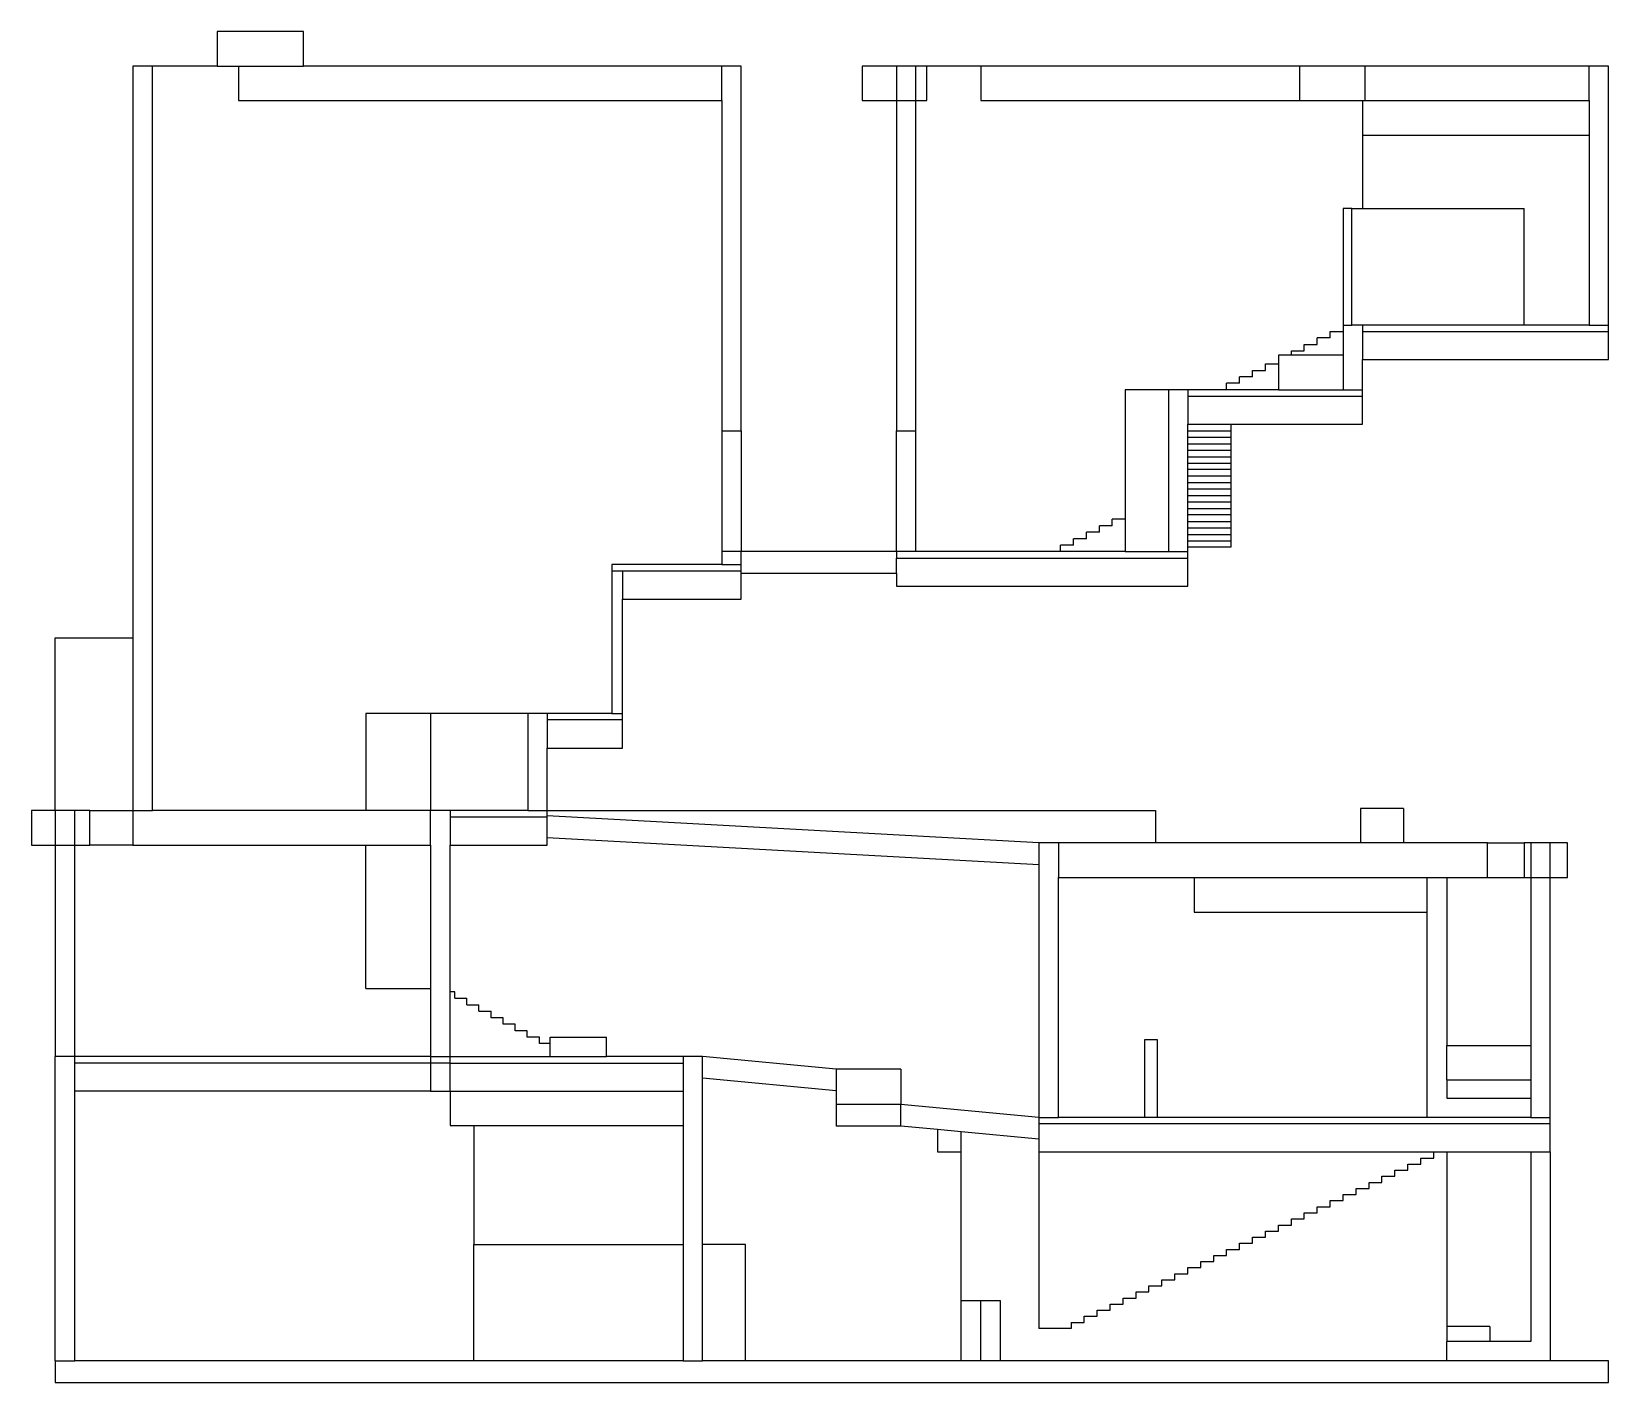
# Model space of a CAD drawing. Extents: x -17961 to 18589, y -14882 to 16418.
import ezdxf

# ---------------------------------------------------------------- set-up
doc = ezdxf.new("R2010")
doc.units = 0
doc.layers.get('0').update_dxf_attribs({"linetype": 'CONTINUOUS'})
doc.layers.add('SECTIONCUTEDGES', color=7, linetype='CONTINUOUS')

msp = doc.modelspace()

# ---------------------------------------------------------------- linework, layer by layer
for p, q in [((-13658, 15618), (-15161, 15618)), ((4039, 15618), (2789, 15618)), ((12939, 15618), (11439, 15618)), ((11439, 14818), (12889, 14818)), ((12889, 14818), (12889, 14018)), ((12889, 14818), (12939, 14818)), ((12889, 14018), (18139, 14018)), ((12889, 14018), (12889, 12318)), ((12639, 12318), (12889, 12318)), ((12889, 12318), (16639, 12318)), ((16639, 9618), (16639, 12318)), ((11539, 9168), (11839, 9168)), ((11539, 9018), (11539, 9168)), ((11839, 9168), (11839, 9318)), ((12139, 9318), (11839, 9318)), ((12139, 9318), (12139, 9468)), ((12139, 9468), (12439, 9468)), ((11239, 8918), (11239, 9018)), ((11239, 9018), (11539, 9018)), ((10039, 8268), (10039, 8418)), ((10339, 8418), (10039, 8418)), ((10339, 8418), (10339, 8568)), ((10339, 8568), (10639, 8568)), ((10639, 8718), (10939, 8718)), ((10639, 8568), (10639, 8718)), ((10039, 8268), (9739, 8268)), ((9739, 8118), (9739, 8268)), ((9839, 7318), (9839, 7168)), ((-1961, 7168), (-1961, 4368)), ((-1511, 7168), (-1511, 4368)), ((2089, 4368), (2089, 7168)), ((2539, 4368), (2539, 7168)), ((8839, 7168), (9839, 7168)), ((8839, 7018), (9839, 7018)), ((9839, 7168), (9839, 7018)), ((9839, 7018), (9839, 6868)), ((8839, 6868), (9839, 6868)), ((8839, 6718), (9839, 6718)), ((9839, 6868), (9839, 6718)), ((9839, 6718), (9839, 6568)), ((8839, 6568), (9839, 6568)), ((8839, 6418), (9839, 6418)), ((9839, 6268), (8839, 6268)), ((9839, 6568), (9839, 6418)), ((9839, 6418), (9839, 6268)), ((9839, 6268), (9839, 6118)), ((9839, 6118), (8839, 6118)), ((8839, 5968), (9839, 5968)), ((9839, 6118), (9839, 5968)), ((9839, 5968), (9839, 5818)), ((9839, 5818), (8839, 5818)), ((8839, 5668), (9839, 5668)), ((8839, 5518), (9839, 5518)), ((9839, 5818), (9839, 5668)), ((9839, 5668), (9839, 5518)), ((9839, 5518), (9839, 5368)), ((7089, 4968), (7089, 5118)), ((7389, 5118), (7089, 5118)), ((8839, 5368), (9839, 5368)), ((9839, 5218), (8839, 5218)), ((9839, 5368), (9839, 5218)), ((9839, 5218), (9839, 5068)), ((6789, 4818), (6489, 4818)), ((6489, 4668), (6489, 4818)), ((7089, 4968), (6789, 4968)), ((6789, 4818), (6789, 4968)), ((8839, 5068), (9839, 5068)), ((8839, 4918), (9839, 4918)), ((8839, 4768), (9839, 4768)), ((9839, 5068), (9839, 4918)), ((9839, 4918), (9839, 4768)), ((9839, 4768), (9839, 4618)), ((5889, 4368), (5889, 4518)), ((6189, 4518), (5889, 4518)), ((6189, 4518), (6189, 4668)), ((6489, 4668), (6189, 4668)), ((8839, 4618), (9839, 4618)), ((9839, 4468), (8839, 4468)), ((9839, 4618), (9839, 4468)), ((-17411, 2368), (-15611, 2368)), ((-17411, -1632), (-17411, 2368)), ((-10211, 618), (-10211, -1632)), ((-8711, 618), (-10211, 618)), ((-8711, 618), (-8711, -1632)), ((-6461, 618), (-8711, 618)), ((-16611, -1632), (-15611, -1632)), ((-6011, -1632), (8089, -1632)), ((5389, -2382), (-6011, -1756)), ((8089, -1632), (8089, -2382)), ((13839, -1582), (12839, -1582)), ((12839, -1582), (12839, -2382)), ((13839, -1582), (13839, -2382)), ((-15611, -2432), (-16611, -2432)), ((-10211, -5757), (-10211, -2432)), ((-6011, -2256), (5389, -2882)), ((15789, -2382), (16639, -2382)), ((8989, -3182), (8989, -3982)), ((14389, -3982), (14389, -3182)), ((14839, -3182), (14839, -7072)), ((15789, -3182), (16639, -3182)), ((8989, -3982), (14389, -3982)), ((14389, -8742), (14389, -3982)), ((-10211, -5757), (-8711, -5757)), ((-8151, -5832), (-8261, -5832)), ((-8151, -5982), (-8151, -5832)), ((-8151, -5982), (-7871, -5982)), ((-7871, -6132), (-7871, -5982)), ((-7871, -6132), (-7591, -6132)), ((-7591, -6282), (-7591, -6132)), ((-7591, -6282), (-7311, -6282)), ((-7311, -6432), (-7311, -6282)), ((-7031, -6432), (-7311, -6432)), ((-7031, -6582), (-7031, -6432)), ((-6751, -6582), (-7031, -6582)), ((-6751, -6732), (-6751, -6582)), ((-6471, -6732), (-6751, -6732)), ((-6471, -6882), (-6471, -6732)), ((-6191, -6882), (-6471, -6882)), ((-6191, -7032), (-6191, -6882)), ((-5943, -6882), (-4631, -6882)), ((-5943, -7032), (-5943, -6882)), ((-4631, -7332), (-4631, -6882)), ((8139, -6942), (7839, -6942)), ((7839, -6942), (7839, -8742)), ((8139, -8742), (8139, -6942)), ((-5943, -7032), (-6191, -7032)), ((-5943, -7332), (-5943, -7032)), ((14839, -7072), (16789, -7072)), ((14839, -7872), (14839, -7072)), ((-8711, -7332), (-16961, -7332)), ((-8711, -7482), (-16961, -7482)), ((-8261, -7332), (-5943, -7332)), ((-8261, -7482), (-2861, -7482)), ((-5943, -7332), (-4631, -7332)), ((-2861, -7332), (-4631, -7332)), ((689, -7622), (-2411, -7332)), ((2189, -7622), (689, -7622)), ((689, -7622), (689, -8122)), ((2189, -7622), (2189, -8442)), ((689, -8122), (-2411, -7832)), ((14839, -7872), (16789, -7872)), ((14839, -7872), (14839, -8292)), ((-8711, -8132), (-16961, -8132)), ((-8261, -8132), (-8261, -8932)), ((-8261, -8132), (-2861, -8132)), ((689, -8122), (689, -8442)), ((14839, -8292), (16789, -8292)), ((2189, -8442), (689, -8442)), ((689, -8442), (689, -8942)), ((2189, -8942), (2189, -8442)), ((5389, -8742), (2189, -8442)), ((-8261, -8932), (-7711, -8932)), ((-7711, -8932), (-2861, -8932)), ((-7711, -8932), (-7711, -11682)), ((2189, -8942), (689, -8942)), ((3039, -9022), (2189, -8942)), ((3039, -9022), (3039, -9542)), ((3589, -9073), (3039, -9022)), ((3589, -9542), (3589, -9073)), ((5389, -9242), (3589, -9073)), ((3039, -9542), (3589, -9542)), ((3589, -12981), (3589, -9542)), ((5389, -9542), (5389, -13631)), ((13939, -9824), (14239, -9824)), ((13939, -9965), (13939, -9824)), ((14239, -9824), (14239, -9683)), ((14239, -9683), (14539, -9683)), ((14539, -9683), (14539, -9542)), ((14839, -9542), (14839, -13582)), ((16789, -9542), (16789, -13932)), ((17239, -9542), (17239, -14382)), ((13339, -10247), (13339, -10106)), ((13339, -10106), (13639, -10106)), ((13639, -9965), (13939, -9965)), ((13639, -10106), (13639, -9965)), ((12439, -10670), (12439, -10529)), ((12439, -10529), (12739, -10529)), ((12739, -10529), (12739, -10388)), ((12739, -10388), (13039, -10388)), ((13039, -10247), (13339, -10247)), ((13039, -10388), (13039, -10247)), ((11539, -10952), (11839, -10952)), ((11539, -11093), (11539, -10952)), ((11839, -10811), (12139, -10811)), ((11839, -10952), (11839, -10811)), ((12139, -10670), (12439, -10670)), ((12139, -10811), (12139, -10670)), ((10939, -11375), (10939, -11234)), ((10939, -11234), (11239, -11234)), ((11239, -11093), (11539, -11093)), ((11239, -11234), (11239, -11093)), ((-7711, -14382), (-7711, -11682)), ((-7711, -11682), (-2861, -11682)), ((-1411, -11682), (-2411, -11682)), ((-1411, -14382), (-1411, -11682)), ((10039, -11798), (10039, -11657)), ((10039, -11657), (10339, -11657)), ((10339, -11657), (10339, -11516)), ((10339, -11516), (10639, -11516)), ((10639, -11375), (10939, -11375)), ((10639, -11516), (10639, -11375)), ((9439, -11939), (9739, -11939)), ((9439, -12080), (9439, -11939)), ((9739, -11939), (9739, -11798)), ((9739, -11798), (10039, -11798)), ((8539, -12362), (8839, -12362)), ((8539, -12503), (8539, -12362)), ((8839, -12221), (9139, -12221)), ((8839, -12362), (8839, -12221)), ((9139, -12080), (9439, -12080)), ((9139, -12221), (9139, -12080)), ((7639, -12785), (7939, -12785)), ((7639, -12926), (7639, -12785)), ((7939, -12644), (8239, -12644)), ((7939, -12785), (7939, -12644)), ((8239, -12503), (8539, -12503)), ((8239, -12644), (8239, -12503)), ((3589, -14382), (3589, -12981)), ((3589, -12981), (4039, -12981)), ((4039, -14382), (4039, -12981)), ((4039, -12981), (4489, -12981)), ((4489, -12981), (4489, -14382)), ((7039, -13067), (7339, -13067)), ((7039, -13208), (7039, -13067)), ((7339, -13067), (7339, -12926)), ((7339, -12926), (7639, -12926)), ((6139, -13490), (6439, -13490)), ((6139, -13490), (6139, -13631)), ((6439, -13490), (6439, -13349)), ((6439, -13349), (6739, -13349)), ((6739, -13208), (7039, -13208)), ((6739, -13349), (6739, -13208)), ((6139, -13631), (5389, -13631)), ((15839, -13582), (14839, -13582)), ((14839, -13582), (14839, -13932)), ((15839, -13582), (15839, -13932)), ((14839, -14382), (14839, -13932)), ((15839, -13932), (14839, -13932)), ((16789, -13932), (15839, -13932))]:
    msp.add_line(p, q)
at = {"layer": 'SECTIONCUTEDGES'}
for p, q in [((-11658, 16418), (-13658, 16418)), ((-13658, 16418), (-13658, 15618)), ((-11658, 15618), (-11658, 16418)), ((-15161, 15618), (-15611, 15618)), ((-15611, 15618), (-15611, 2368)), ((-15161, -1632), (-15161, 15618)), ((-13658, 15618), (-13161, 15618)), ((-13161, 15618), (-13161, 14818)), ((-13161, 15618), (-11658, 15618)), ((-1961, 15618), (-11658, 15618)), ((-1961, 14818), (-1961, 15618)), ((-1511, 15618), (-1961, 15618)), ((-1511, 7168), (-1511, 15618)), ((1289, 15618), (1289, 14818)), ((2089, 15618), (1289, 15618)), ((2539, 15618), (2089, 15618)), ((2089, 15618), (2089, 14818)), ((2789, 15618), (2539, 15618)), ((2539, 14818), (2539, 15618)), ((2789, 14818), (2789, 15618)), ((4039, 15618), (4039, 14818)), ((11439, 15618), (4039, 15618)), ((11439, 14818), (11439, 15618)), ((12939, 15618), (12939, 14818)), ((18139, 15618), (12939, 15618)), ((18589, 15618), (18139, 15618)), ((18139, 14818), (18139, 15618)), ((18589, 9618), (18589, 15618)), ((-13161, 14818), (-1961, 14818)), ((-1961, 14818), (-1961, 7168)), ((1289, 14818), (2089, 14818)), ((2089, 14818), (2089, 7168)), ((2089, 14818), (2539, 14818)), ((2539, 7168), (2539, 14818)), ((2539, 14818), (2789, 14818)), ((4039, 14818), (11439, 14818)), ((12939, 14818), (18139, 14818)), ((18139, 14818), (18139, 14018)), ((18139, 14018), (18139, 9618)), ((12639, 12318), (12439, 12318)), ((12439, 12318), (12439, 9618)), ((12639, 9618), (12639, 12318)), ((12439, 9618), (12439, 9468)), ((12439, 9618), (12639, 9618)), ((12889, 9618), (12639, 9618)), ((12889, 9618), (12889, 9468)), ((16639, 9618), (12889, 9618)), ((18139, 9618), (16639, 9618)), ((18139, 9618), (18589, 9618)), ((18589, 9468), (18589, 9618)), ((12439, 9468), (12439, 8918)), ((12889, 9468), (18589, 9468)), ((12889, 9468), (12889, 8818)), ((18589, 8818), (18589, 9468)), ((10939, 8918), (10939, 8718)), ((11239, 8918), (10939, 8918)), ((12439, 8918), (11239, 8918)), ((12439, 8918), (12439, 8118)), ((12889, 8818), (18589, 8818)), ((12889, 8118), (12889, 8818)), ((10939, 8718), (10939, 8118)), ((8389, 8118), (7389, 8118)), ((7389, 8118), (7389, 5268)), ((8389, 8118), (8389, 4368)), ((8839, 8118), (8389, 8118)), ((9739, 8118), (8839, 8118)), ((8839, 8118), (8839, 7968)), ((10939, 8118), (9739, 8118)), ((10939, 8118), (12439, 8118)), ((12439, 8118), (12889, 8118)), ((12889, 7968), (12889, 8118)), ((8839, 7968), (12889, 7968)), ((8839, 7968), (8839, 7318)), ((12889, 7318), (12889, 7968)), ((8839, 7168), (8839, 7318)), ((8839, 7318), (9839, 7318)), ((9839, 7318), (12889, 7318)), ((-1961, 7168), (-1511, 7168)), ((2089, 7168), (2539, 7168)), ((8839, 7018), (8839, 7168)), ((8839, 6868), (8839, 7018)), ((8839, 6718), (8839, 6868)), ((8839, 6568), (8839, 6718)), ((8839, 6418), (8839, 6568)), ((8839, 6268), (8839, 6418)), ((8839, 6118), (8839, 6268)), ((8839, 5968), (8839, 6118)), ((8839, 5818), (8839, 5968)), ((8839, 5668), (8839, 5818)), ((8839, 5518), (8839, 5668)), ((8839, 5368), (8839, 5518)), ((7389, 5268), (7389, 5118)), ((7389, 5118), (7389, 4368)), ((8839, 5218), (8839, 5368)), ((8839, 5068), (8839, 5218)), ((8839, 4918), (8839, 5068)), ((8839, 4768), (8839, 4918)), ((8839, 4618), (8839, 4768)), ((8839, 4468), (8839, 4618)), ((8839, 4368), (8839, 4468)), ((-1961, 4068), (-4511, 4068)), ((-4511, 4068), (-4511, 3918)), ((-1511, 4368), (-1961, 4368)), ((-1961, 4368), (-1961, 4068)), ((-1961, 4068), (-1511, 4068)), ((2089, 4368), (-1511, 4368)), ((-1511, 4068), (-1511, 4368)), ((-1511, 3918), (-1511, 4068)), ((2539, 4368), (2089, 4368)), ((2089, 4368), (2089, 4218)), ((2089, 4218), (8839, 4218)), ((2089, 3868), (2089, 4218)), ((5889, 4368), (2539, 4368)), ((7389, 4368), (5889, 4368)), ((7389, 4368), (8389, 4368)), ((8389, 4368), (8839, 4368)), ((8839, 4218), (8839, 4368)), ((8839, 3568), (8839, 4218)), ((-4511, 3918), (-4511, 618)), ((-4261, 3918), (-4511, 3918)), ((-1511, 3918), (-4261, 3918)), ((-4261, 3918), (-4261, 3268)), ((-1511, 3868), (-1511, 3918)), ((-1511, 3868), (2089, 3868)), ((-1511, 3268), (-1511, 3868)), ((2089, 3868), (2089, 3568)), ((2089, 3568), (8839, 3568)), ((-4261, 3268), (-1511, 3268)), ((-4261, 618), (-4261, 3268)), ((-15611, 2368), (-15611, -1632)), ((-6011, 618), (-6461, 618)), ((-6461, 618), (-6461, -1632)), ((-6011, 618), (-6011, 468)), ((-4511, 618), (-6011, 618)), ((-6011, 468), (-6011, -182)), ((-4261, 468), (-6011, 468)), ((-4511, 618), (-4261, 618)), ((-4261, 468), (-4261, 618)), ((-4261, -182), (-4261, 468)), ((-6011, -182), (-4261, -182)), ((-6011, -1632), (-6011, -182)), ((-17961, -1632), (-17961, -2432)), ((-17411, -1632), (-17961, -1632)), ((-16961, -1632), (-17411, -1632)), ((-17411, -1632), (-17411, -2432)), ((-16611, -1632), (-16961, -1632)), ((-16961, -2432), (-16961, -1632)), ((-16611, -2432), (-16611, -1632)), ((-15611, -1632), (-15611, -2432)), ((-15611, -1632), (-15161, -1632)), ((-10211, -1632), (-15161, -1632)), ((-8711, -1632), (-10211, -1632)), ((-8711, -2432), (-8711, -1632)), ((-8261, -1632), (-8711, -1632)), ((-8261, -1632), (-8261, -1782)), ((-6461, -1632), (-8261, -1632)), ((-6011, -1782), (-8261, -1782)), ((-8261, -1782), (-8261, -2432)), ((-6461, -1632), (-6011, -1632)), ((-6011, -1756), (-6011, -1632)), ((-6011, -1782), (-6011, -1756)), ((-6011, -2256), (-6011, -1782)), ((-17961, -2432), (-17411, -2432)), ((-17411, -2432), (-17411, -7332)), ((-17411, -2432), (-16961, -2432)), ((-16961, -2432), (-16611, -2432)), ((-16961, -7332), (-16961, -2432)), ((-15611, -2432), (-10211, -2432)), ((-10211, -2432), (-8711, -2432)), ((-8711, -2432), (-8711, -5757)), ((-8261, -2432), (-6011, -2432)), ((-8261, -5832), (-8261, -2432)), ((-6011, -2432), (-6011, -2256)), ((5389, -2382), (5389, -2882)), ((5839, -2382), (5389, -2382)), ((5839, -2382), (5839, -3182)), ((8089, -2382), (5839, -2382)), ((12839, -2382), (8089, -2382)), ((13839, -2382), (12839, -2382)), ((15789, -2382), (13839, -2382)), ((15789, -3182), (15789, -2382)), ((16639, -2382), (16639, -3182)), ((16789, -2382), (16639, -2382)), ((17239, -2382), (16789, -2382)), ((16789, -2382), (16789, -3182)), ((17239, -3182), (17239, -2382)), ((17639, -2382), (17239, -2382)), ((17639, -3182), (17639, -2382)), ((5389, -2882), (5389, -5342)), ((5839, -3182), (8989, -3182)), ((5839, -5342), (5839, -3182)), ((8989, -3182), (14389, -3182)), ((14389, -3182), (14839, -3182)), ((14839, -3182), (15789, -3182)), ((16639, -3182), (16789, -3182)), ((16789, -3182), (16789, -7072)), ((16789, -3182), (17239, -3182)), ((17239, -3182), (17639, -3182)), ((17239, -8742), (17239, -3182)), ((5389, -5342), (5389, -8742)), ((5839, -8742), (5839, -5342)), ((-8711, -5757), (-8711, -5832)), ((-8711, -5832), (-8711, -7332)), ((-8261, -5982), (-8261, -5832)), ((-8261, -7332), (-8261, -5982)), ((16789, -7072), (16789, -7872)), ((-16961, -7332), (-17411, -7332)), ((-17411, -14382), (-17411, -7332)), ((-16961, -7482), (-16961, -7332)), ((-16961, -8132), (-16961, -7482)), ((-8711, -7332), (-8261, -7332)), ((-8711, -7332), (-8711, -7482)), ((-8711, -7482), (-8711, -8132)), ((-8261, -7482), (-8711, -7482)), ((-8261, -7482), (-8261, -7332)), ((-8261, -8132), (-8261, -7482)), ((-2411, -7332), (-2861, -7332)), ((-2861, -7332), (-2861, -7482)), ((-2861, -7482), (-2861, -8132)), ((-2411, -7832), (-2411, -7332)), ((-2411, -11682), (-2411, -7832)), ((16789, -7872), (16789, -8292)), ((-16961, -12082), (-16961, -8132)), ((-8711, -8132), (-8261, -8132)), ((-2861, -8132), (-2861, -8932)), ((16789, -8292), (16789, -8742)), ((5389, -8742), (5839, -8742)), ((5389, -8742), (5389, -8892)), ((7839, -8742), (5839, -8742)), ((8139, -8742), (7839, -8742)), ((14389, -8742), (8139, -8742)), ((16789, -8742), (14389, -8742)), ((16789, -8742), (17239, -8742)), ((17239, -8892), (17239, -8742)), ((-2861, -8932), (-2861, -11682)), ((17239, -8892), (5389, -8892)), ((5389, -8892), (5389, -9242)), ((17239, -9542), (17239, -8892)), ((5389, -9242), (5389, -9542)), ((5389, -9542), (14539, -9542)), ((14539, -9542), (14839, -9542)), ((14839, -9542), (16789, -9542)), ((16789, -9542), (17239, -9542)), ((-2861, -11682), (-2861, -14382)), ((-2411, -14382), (-2411, -11682)), ((-16961, -14382), (-16961, -12082)), ((-17411, -14382), (-17411, -14882)), ((-17411, -14382), (-16961, -14382)), ((-7711, -14382), (-16961, -14382)), ((-2861, -14382), (-7711, -14382)), ((-2861, -14382), (-2411, -14382)), ((-1411, -14382), (-2411, -14382)), ((3589, -14382), (-1411, -14382)), ((4039, -14382), (3589, -14382)), ((4489, -14382), (4039, -14382)), ((14839, -14382), (4489, -14382)), ((17239, -14382), (14839, -14382)), ((18589, -14382), (17239, -14382)), ((18589, -14882), (18589, -14382)), ((-17411, -14882), (18589, -14882))]:
    msp.add_line(p, q, dxfattribs=at)

doc.saveas('drawing.dxf')
